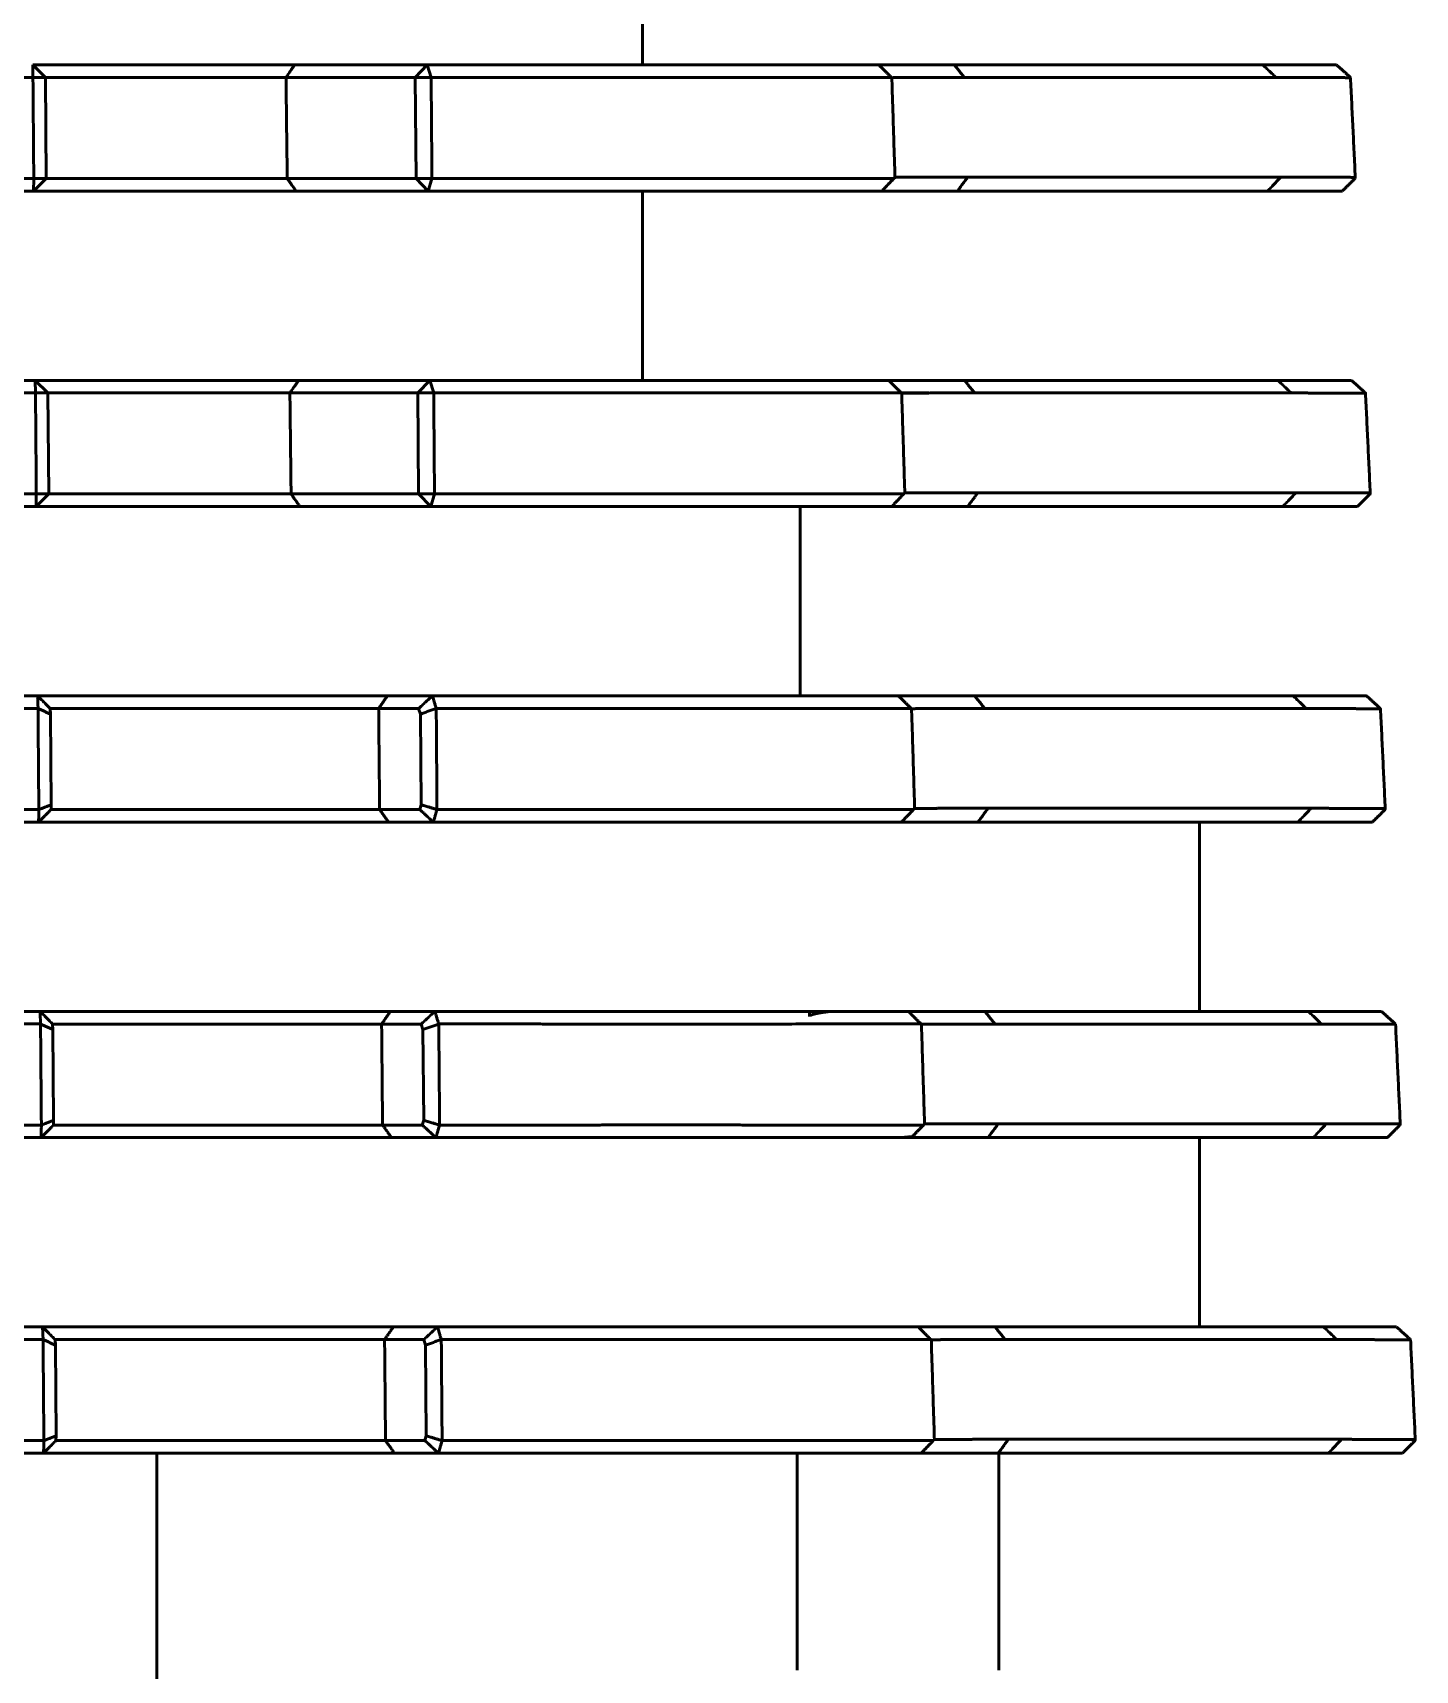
# Paper-space layout 'Layout1' of a CAD drawing. Header units: millimetres. Extents: x 102 to 294, y 28 to 266.
# Drawn here: x 125.06 to 146.98, y 172.33 to 198.28 of the extents above; entities that cross this region are included whole.
import ezdxf

# ---------------------------------------------------------------- set-up
doc = ezdxf.new("R2010")
doc.units = ezdxf.units.MM
doc.layers.add('170', color=7, linetype='Continuous', true_color=0xffffff)

psp = doc.layouts.get("Layout1")

# ---------------------------------------------------------------- linework, layer by layer
at = {"layer": '170', "color": 155, "linetype": 'Continuous', "lineweight": 50}
for p, q in [((134.728, 197.77), (134.728, 200.77)), ((125.064, 197.57), (125.06, 197.77)), ((125.261, 197.57), (125.06, 197.77)), ((125.06, 197.77), (129.211, 197.77)), ((129.211, 197.77), (131.312, 197.77)), ((131.123, 197.57), (131.312, 197.77)), ((131.312, 197.77), (131.376, 197.57)), ((125.064, 197.57), (125.261, 197.57)), ((125.261, 197.57), (125.274, 195.97)), ((129.075, 197.57), (125.261, 197.57)), ((131.136, 195.97), (131.123, 197.57)), ((131.123, 197.57), (131.376, 197.57)), ((125.075, 195.77), (125.077, 195.97)), ((125.075, 195.77), (125.274, 195.97)), ((125.077, 195.97), (125.274, 195.97)), ((125.273, 195.97), (129.095, 195.97)), ((131.136, 195.97), (131.389, 195.97)), ((131.329, 195.77), (131.136, 195.97)), ((131.329, 195.77), (131.389, 195.97)), ((129.235, 195.77), (125.075, 195.77)), ((131.329, 195.77), (129.235, 195.77)), ((134.728, 192.77), (134.728, 195.77)), ((125.104, 192.57), (125.1, 192.77)), ((125.301, 192.57), (125.1, 192.77)), ((125.1, 192.77), (129.273, 192.77)), ((125.104, 192.57), (125.301, 192.57)), ((125.301, 192.57), (125.313, 190.97)), ((129.137, 192.57), (125.301, 192.57)), ((129.273, 192.77), (131.353, 192.77)), ((131.164, 192.57), (131.353, 192.77)), ((131.177, 190.97), (131.164, 192.57)), ((131.164, 192.57), (131.417, 192.57)), ((131.417, 192.57), (131.353, 192.77)), ((125.114, 190.77), (125.117, 190.97)), ((125.114, 190.77), (125.313, 190.97)), ((129.297, 190.77), (125.115, 190.77)), ((125.117, 190.97), (125.313, 190.97)), ((125.313, 190.97), (129.156, 190.97)), ((131.37, 190.77), (129.297, 190.77)), ((131.177, 190.97), (131.429, 190.97)), ((131.37, 190.77), (131.177, 190.97)), ((131.429, 190.97), (131.37, 190.77)), ((137.228, 187.77), (137.228, 190.77)), ((125.139, 187.77), (130.682, 187.77)), ((125.337, 187.57), (125.341, 187.481)), ((130.544, 187.57), (125.337, 187.57)), ((125.341, 187.481), (125.352, 186.045)), ((131.205, 187.481), (131.178, 187.57)), ((131.217, 186.045), (131.205, 187.481)), ((125.352, 186.045), (125.35, 185.97)), ((125.35, 185.97), (130.559, 185.97)), ((131.195, 185.97), (131.217, 186.045)), ((130.7, 185.77), (125.154, 185.77)), ((143.557, 182.77), (143.557, 185.77)), ((125.178, 182.77), (130.729, 182.77)), ((137.376, 182.77), (137.376, 182.692)), ((125.376, 182.57), (125.38, 182.481)), ((130.591, 182.57), (125.376, 182.57)), ((125.38, 182.481), (125.391, 181.045)), ((131.246, 182.481), (131.219, 182.57)), ((131.258, 181.045), (131.246, 182.481)), ((125.391, 181.045), (125.389, 180.97)), ((125.389, 180.97), (130.606, 180.97)), ((131.236, 180.97), (131.258, 181.045)), ((130.748, 180.77), (125.193, 180.77)), ((143.557, 177.77), (143.557, 180.77)), ((125.217, 177.77), (130.777, 177.77)), ((125.415, 177.57), (125.419, 177.481)), ((130.638, 177.57), (125.415, 177.57)), ((131.287, 177.481), (131.26, 177.57)), ((125.419, 177.481), (125.431, 176.045)), ((131.298, 176.045), (131.287, 177.481)), ((125.431, 176.045), (125.428, 175.97)), ((125.428, 175.97), (130.653, 175.97)), ((131.277, 175.97), (131.298, 176.045)), ((130.795, 175.77), (125.233, 175.77)), ((127.028, 170.77), (127.028, 175.77)), ((137.176, 175.77), (137.176, 172.33)), ((140.376, 172.33), (140.376, 175.77))]:
    psp.add_line(p, q, dxfattribs=at)
for points, knots in [([(129.211, 197.77), (129.154, 197.685), (129.134, 197.656), (129.095, 197.599), (129.075, 197.57)], [0, 0, 0.424593, 0.568438, 0.85613, 1, 1]), ([(131.312, 197.77), (133.865, 197.77), (138.471, 197.77)], [0, 0, 0.356575, 1, 1]), ([(138.676, 197.569), (138.625, 197.619), (138.574, 197.67), (138.471, 197.77)], [0, 0, 0.250227, 0.500273, 1, 1]), ([(138.471, 197.77), (139.04, 197.77), (139.669, 197.77)], [0, 0, 0.474711, 1, 1]), ([(139.669, 197.77), (141.077, 197.77), (143.217, 197.77), (143.922, 197.77), (144.559, 197.77)], [0, 0, 0.287948, 0.725529, 0.869727, 1, 1]), ([(144.559, 197.77), (144.712, 197.77), (145.729, 197.77)], [0, 0, 0.130256, 1, 1]), ([(145.729, 197.77), (145.84, 197.67), (145.951, 197.569)], [0, 0, 0.500172, 1, 1]), ([(125.064, 197.57), (120.872, 197.57), (116.827, 197.57)], [0, 0, 0.509002, 1, 1]), ([(138.678, 197.57), (137.013, 197.57), (133.344, 197.57), (131.376, 197.57)], [0, 0, 0.228062, 0.730483, 1, 1]), ([(139.83, 197.57), (139.698, 197.57), (139.513, 197.57), (139.399, 197.57), (139.15, 197.57), (138.988, 197.569), (138.919, 197.569), (138.858, 197.569), (138.831, 197.569), (138.806, 197.568), (138.783, 197.568), (138.763, 197.568), (138.703, 197.567), (138.679, 197.566)], [0, 0, 0.115156, 0.275971, 0.374984, 0.591038, 0.731842, 0.791615, 0.844216, 0.867809, 0.889545, 0.909342, 0.92719, 0.979141, 1, 1]), ([(144.769, 197.57), (144.125, 197.57), (142.452, 197.57), (139.83, 197.57)], [0, 0, 0.130274, 0.469202, 1, 1]), ([(145.951, 197.566), (145.817, 197.567), (145.69, 197.567), (145.57, 197.567), (145.513, 197.568), (145.26, 197.569), (145.094, 197.569), (145.023, 197.57), (144.932, 197.57), (144.882, 197.57), (144.861, 197.57), (144.797, 197.57), (144.769, 197.57)], [0, 0, 0.113521, 0.220905, 0.322124, 0.370224, 0.584564, 0.724974, 0.784869, 0.861649, 0.903838, 0.922095, 0.976193, 1, 1]), ([(116.819, 195.97), (118.818, 195.97), (122.967, 195.97), (125.077, 195.97)], [0, 0, 0.242083, 0.744499, 1, 1]), ([(129.095, 195.97), (129.155, 195.883), (129.195, 195.827), (129.235, 195.77)], [0, 0, 0.433034, 0.71654, 1, 1]), ([(131.389, 195.97), (133.362, 195.97), (137.041, 195.97), (138.712, 195.97)], [0, 0, 0.269457, 0.771872, 1, 1]), ([(138.52, 195.77), (138.568, 195.82), (138.616, 195.87), (138.712, 195.97)], [0, 0, 0.249784, 0.499721, 1, 1]), ([(138.712, 195.97), (138.72, 195.978), (138.728, 195.987)], [0, 0, 0.500314, 1, 1]), ([(138.728, 195.987), (138.736, 195.987), (138.753, 195.988), (138.765, 195.988), (138.779, 195.988), (138.813, 195.988), (138.908, 195.988), (139.037, 195.988), (139.114, 195.989), (139.246, 195.989), (139.344, 195.989), (139.624, 195.99), (139.881, 195.99)], [0, 0, 0.006631, 0.021101, 0.031276, 0.043414, 0.073444, 0.155834, 0.267628, 0.33451, 0.448743, 0.534145, 0.776593, 1, 1]), ([(139.881, 195.99), (141.312, 195.99), (143.485, 195.99), (144.655, 195.99), (144.845, 195.99)], [0, 0, 0.288139, 0.725897, 0.96181, 1, 1]), ([(144.845, 195.99), (144.855, 195.99), (144.873, 195.99), (144.901, 195.99), (144.918, 195.99), (144.937, 195.99), (145.036, 195.989), (145.168, 195.988), (145.334, 195.988), (145.43, 195.988), (145.482, 195.988), (145.765, 195.988), (146.026, 195.987)], [0, 0, 0.008014, 0.023712, 0.047079, 0.061613, 0.077985, 0.161553, 0.273784, 0.414608, 0.495915, 0.539191, 0.779339, 1, 1]), ([(146.023, 195.97), (145.922, 195.87), (145.821, 195.77)], [0, 0, 0.499768, 1, 1]), ([(125.075, 195.77), (122.319, 195.77), (116.972, 195.77)], [0, 0, 0.340176, 1, 1]), ([(138.52, 195.77), (133.893, 195.77), (131.329, 195.77)], [0, 0, 0.643478, 1, 1]), ([(139.72, 195.77), (139.087, 195.77), (138.52, 195.77)], [0, 0, 0.527861, 1, 1]), ([(144.636, 195.77), (144.448, 195.77), (143.288, 195.77), (141.136, 195.77), (139.72, 195.77)], [0, 0, 0.038189, 0.274102, 0.71186, 1, 1]), ([(145.821, 195.77), (145.191, 195.77), (144.636, 195.77)], [0, 0, 0.531121, 1, 1]), ([(125.104, 192.57), (122.967, 192.57), (118.763, 192.57), (116.739, 192.57)], [0, 0, 0.255523, 0.757964, 1, 1]), ([(116.902, 192.77), (118.887, 192.77), (123.006, 192.77), (125.1, 192.77)], [0, 0, 0.242217, 0.744605, 1, 1]), ([(129.273, 192.77), (129.216, 192.685), (129.176, 192.627), (129.137, 192.57)], [0, 0, 0.424192, 0.712108, 1, 1]), ([(131.353, 192.77), (135.189, 192.77), (138.628, 192.77)], [0, 0, 0.527279, 1, 1]), ([(138.834, 192.57), (135.331, 192.57), (131.417, 192.57)], [0, 0, 0.472276, 1, 1]), ([(138.833, 192.569), (138.73, 192.67), (138.628, 192.77)], [0, 0, 0.500336, 1, 1]), ([(138.628, 192.77), (138.792, 192.77), (139.831, 192.77)], [0, 0, 0.136996, 1, 1]), ([(139.992, 192.57), (139.859, 192.57), (139.733, 192.57), (139.615, 192.57), (139.505, 192.57), (139.309, 192.57), (139.146, 192.569), (139.077, 192.569), (139.016, 192.569), (138.964, 192.568), (138.941, 192.568), (138.92, 192.568), (138.86, 192.567), (138.835, 192.566)], [0, 0, 0.114967, 0.223599, 0.325885, 0.421191, 0.590304, 0.731061, 0.790846, 0.843491, 0.888881, 0.908721, 0.926604, 0.978808, 1, 1]), ([(139.831, 192.77), (141.265, 192.77), (143.442, 192.77), (144.613, 192.77), (144.8, 192.77)], [0, 0, 0.288548, 0.726686, 0.962267, 1, 1]), ([(145.01, 192.57), (144.821, 192.57), (143.638, 192.57), (141.44, 192.57), (139.992, 192.57)], [0, 0, 0.037734, 0.273315, 0.711454, 1, 1]), ([(144.8, 192.77), (145.346, 192.77), (145.967, 192.77)], [0, 0, 0.467782, 1, 1]), ([(146.189, 192.566), (146.055, 192.567), (145.928, 192.567), (145.808, 192.567), (145.751, 192.568), (145.498, 192.569), (145.333, 192.569), (145.262, 192.57), (145.2, 192.57), (145.146, 192.57), (145.122, 192.57), (145.101, 192.57), (145.037, 192.57), (145.01, 192.57)], [0, 0, 0.113781, 0.221399, 0.322817, 0.37101, 0.585632, 0.726115, 0.786004, 0.838888, 0.884686, 0.904784, 0.922961, 0.976704, 1, 1]), ([(145.967, 192.77), (146.078, 192.67), (146.188, 192.569)], [0, 0, 0.500172, 1, 1]), ([(138.885, 190.987), (138.893, 190.987), (138.91, 190.988), (138.922, 190.988), (138.936, 190.988), (138.952, 190.988), (139.066, 190.988), (139.196, 190.988), (139.359, 190.989), (139.454, 190.989), (139.557, 190.99), (139.785, 190.99), (140.043, 190.99)], [0, 0, 0.006805, 0.021424, 0.031678, 0.043876, 0.058002, 0.156545, 0.268402, 0.409519, 0.491242, 0.57996, 0.776938, 1, 1]), ([(140.043, 190.99), (141.499, 190.99), (143.71, 190.99), (144.436, 190.99), (145.086, 190.99)], [0, 0, 0.288733, 0.727047, 0.871109, 1, 1]), ([(145.086, 190.99), (145.095, 190.99), (145.114, 190.99), (145.126, 190.99), (145.158, 190.99), (145.177, 190.99), (145.275, 190.989), (145.407, 190.988), (145.486, 190.988), (145.62, 190.988), (145.72, 190.988), (146.003, 190.988), (146.263, 190.987)], [0, 0, 0.007747, 0.023208, 0.033831, 0.06083, 0.077117, 0.160481, 0.272642, 0.339473, 0.453327, 0.538279, 0.778849, 1, 1]), ([(116.73, 190.97), (118.761, 190.97), (122.974, 190.97), (125.117, 190.97)], [0, 0, 0.242075, 0.744511, 1, 1]), ([(125.114, 190.77), (123.013, 190.77), (118.877, 190.77), (116.883, 190.77)], [0, 0, 0.255364, 0.757749, 1, 1]), ([(129.156, 190.97), (129.217, 190.883), (129.237, 190.855), (129.277, 190.798), (129.297, 190.77)], [0, 0, 0.43271, 0.574492, 0.858149, 1, 1]), ([(138.676, 190.77), (137.008, 190.77), (133.337, 190.77), (131.37, 190.77)], [0, 0, 0.22841, 0.730796, 1, 1]), ([(131.429, 190.97), (133.434, 190.97), (137.172, 190.97), (138.868, 190.97)], [0, 0, 0.269495, 0.771931, 1, 1]), ([(138.676, 190.77), (138.724, 190.82), (138.82, 190.92), (138.868, 190.97)], [0, 0, 0.249791, 0.749804, 1, 1]), ([(139.882, 190.77), (138.838, 190.77), (138.676, 190.77)], [0, 0, 0.865835, 1, 1]), ([(144.877, 190.77), (144.233, 190.77), (142.54, 190.77), (139.882, 190.77)], [0, 0, 0.128892, 0.467895, 1, 1]), ([(146.059, 190.77), (145.029, 190.77), (144.877, 190.77)], [0, 0, 0.870954, 1, 1]), ([(146.261, 190.97), (146.16, 190.87), (146.059, 190.77)], [0, 0, 0.499755, 1, 1]), ([(116.814, 187.77), (120.902, 187.77), (125.138, 187.77)], [0, 0, 0.491166, 1, 1]), ([(131.395, 187.77), (135.291, 187.77), (138.784, 187.77)], [0, 0, 0.527217, 1, 1]), ([(138.988, 187.57), (138.886, 187.67), (138.784, 187.77)], [0, 0, 0.500299, 1, 1]), ([(138.784, 187.77), (138.95, 187.77), (139.993, 187.77)], [0, 0, 0.137485, 1, 1]), ([(139.993, 187.77), (141.452, 187.77), (143.667, 187.77), (144.854, 187.77), (145.042, 187.77)], [0, 0, 0.289135, 0.727819, 0.962924, 1, 1]), ([(145.042, 187.77), (145.191, 187.77), (146.204, 187.77)], [0, 0, 0.128174, 1, 1]), ([(146.205, 187.77), (146.26, 187.72), (146.371, 187.619), (146.426, 187.569)], [0, 0, 0.250134, 0.750134, 1, 1]), ([(125.145, 187.571), (124.601, 187.571), (123.515, 187.571), (122.703, 187.57), (122.162, 187.57), (121.355, 187.569), (120.819, 187.569), (120.286, 187.569), (119.755, 187.57), (118.704, 187.571), (117.669, 187.571), (116.65, 187.571)], [0, 0, 0.064011, 0.191858, 0.287489, 0.351119, 0.446176, 0.509212, 0.571982, 0.634479, 0.758188, 0.880028, 1, 1]), ([(138.99, 187.571), (138.571, 187.571), (138.143, 187.571), (137.707, 187.571), (137.263, 187.571), (135.424, 187.569), (134.468, 187.57), (132.484, 187.571), (131.456, 187.571)], [0, 0, 0.055676, 0.112464, 0.170364, 0.229331, 0.473423, 0.600273, 0.863536, 1, 1]), ([(140.153, 187.57), (140.02, 187.57), (139.894, 187.57), (139.775, 187.57), (139.665, 187.57), (139.468, 187.57), (139.305, 187.569), (139.236, 187.569), (139.174, 187.569), (139.147, 187.569), (139.122, 187.568), (139.098, 187.568), (139.078, 187.568), (139.017, 187.567), (138.992, 187.567)], [0, 0, 0.114799, 0.22329, 0.325438, 0.420646, 0.589632, 0.730346, 0.790147, 0.842832, 0.866479, 0.888276, 0.908152, 0.926079, 0.978485, 1, 1]), ([(145.251, 187.57), (145.106, 187.57), (144.211, 187.57), (142.539, 187.57), (140.153, 187.57)], [0, 0, 0.028454, 0.204097, 0.532006, 1, 1]), ([(146.426, 187.567), (146.292, 187.567), (146.105, 187.567), (145.989, 187.568), (145.737, 187.569), (145.572, 187.569), (145.501, 187.57), (145.411, 187.57), (145.362, 187.57), (145.341, 187.57), (145.278, 187.57), (145.251, 187.57)], [0, 0, 0.114046, 0.273491, 0.37178, 0.586693, 0.727251, 0.787123, 0.863728, 0.905706, 0.923819, 0.977202, 1, 1]), ([(116.643, 185.969), (117.666, 185.969), (118.705, 185.969), (119.231, 185.97), (119.76, 185.97), (120.292, 185.971), (121.095, 185.971), (121.633, 185.97), (121.903, 185.97), (122.984, 185.97), (124.069, 185.969), (125.157, 185.969)], [0, 0, 0.120154, 0.242228, 0.303962, 0.366116, 0.428578, 0.52285, 0.586077, 0.617772, 0.744789, 0.872197, 1, 1]), ([(125.35, 185.97), (125.326, 185.945), (125.277, 185.895), (125.252, 185.87), (125.203, 185.82), (125.154, 185.77)], [0, 0, 0.124987, 0.374987, 0.499974, 0.749974, 1, 1]), ([(125.352, 186.045), (125.255, 186.007), (125.157, 185.968)], [0, 0, 0.499995, 1, 1]), ([(131.411, 185.77), (131.357, 185.82), (131.33, 185.845), (131.276, 185.895), (131.222, 185.945), (131.195, 185.97)], [0, 0, 0.25, 0.375011, 0.625011, 0.875011, 1, 1]), ([(131.469, 185.968), (131.343, 186.007), (131.217, 186.045)], [0, 0, 0.499981, 1, 1]), ([(131.469, 185.969), (131.989, 185.969), (132.759, 185.969), (133.266, 185.969), (134.505, 185.97), (136.396, 185.97), (138.176, 185.969), (139.024, 185.969)], [0, 0, 0.06874, 0.170684, 0.237851, 0.401867, 0.652208, 0.887803, 1, 1]), ([(138.833, 185.77), (138.928, 185.87), (139.024, 185.969)], [0, 0, 0.499693, 1, 1]), ([(139.024, 185.969), (139.032, 185.978), (139.041, 185.987)], [0, 0, 0.499699, 1, 1]), ([(139.041, 185.987), (139.049, 185.987), (139.066, 185.988), (139.078, 185.988), (139.093, 185.988), (139.109, 185.988), (139.224, 185.988), (139.354, 185.988), (139.518, 185.989), (139.613, 185.989), (139.717, 185.99), (139.945, 185.99), (140.205, 185.99)], [0, 0, 0.006978, 0.021754, 0.032069, 0.044337, 0.058516, 0.157252, 0.269154, 0.41024, 0.491911, 0.580546, 0.777272, 1, 1]), ([(140.205, 185.99), (141.489, 185.99), (143.538, 185.99), (144.833, 185.99), (145.327, 185.99)], [0, 0, 0.250697, 0.650693, 0.903602, 1, 1]), ([(145.327, 185.99), (145.336, 185.99), (145.354, 185.99), (145.366, 185.99), (145.398, 185.99), (145.417, 185.99), (145.514, 185.989), (145.646, 185.988), (145.811, 185.988), (145.907, 185.988), (146.011, 185.988), (146.241, 185.988), (146.501, 185.987)], [0, 0, 0.007478, 0.022709, 0.03323, 0.060048, 0.076274, 0.159421, 0.271514, 0.412493, 0.494, 0.582383, 0.778368, 1, 1]), ([(146.499, 185.97), (146.398, 185.87), (146.297, 185.77)], [0, 0, 0.499794, 1, 1]), ([(125.154, 185.77), (123.025, 185.77), (118.815, 185.77), (116.795, 185.77)], [0, 0, 0.254718, 0.758378, 1, 1]), ([(138.833, 185.77), (137.142, 185.77), (133.404, 185.77), (131.411, 185.77)], [0, 0, 0.227775, 0.731435, 1, 1]), ([(140.044, 185.77), (139.406, 185.77), (138.833, 185.77)], [0, 0, 0.526735, 1, 1]), ([(145.118, 185.77), (144.974, 185.77), (144.084, 185.77), (142.42, 185.77), (140.044, 185.77)], [0, 0, 0.028271, 0.203746, 0.53173, 1, 1]), ([(146.297, 185.77), (145.668, 185.77), (145.118, 185.77)], [0, 0, 0.533161, 1, 1]), ([(116.725, 182.77), (118.767, 182.77), (123.024, 182.77), (125.177, 182.77)], [0, 0, 0.241574, 0.745252, 1, 1]), ([(131.435, 182.77), (133.452, 182.77), (137.232, 182.77), (138.94, 182.77)], [0, 0, 0.26866, 0.772337, 1, 1]), ([(137.395, 182.71), (137.424, 182.721), (137.466, 182.732), (137.492, 182.738), (137.521, 182.744), (137.553, 182.749), (137.588, 182.755), (137.703, 182.77)], [0, 0, 0.099603, 0.237862, 0.321548, 0.415089, 0.518735, 0.631674, 1, 1]), ([(139.145, 182.57), (139.042, 182.67), (138.991, 182.72), (138.94, 182.77)], [0, 0, 0.500337, 0.750246, 1, 1]), ([(138.94, 182.77), (139.108, 182.77), (140.154, 182.77)], [0, 0, 0.13806, 1, 1]), ([(140.154, 182.77), (141.442, 182.77), (143.495, 182.77), (144.791, 182.77), (145.283, 182.77)], [0, 0, 0.25104, 0.651426, 0.90424, 1, 1]), ([(145.283, 182.77), (145.43, 182.77), (146.442, 182.77)], [0, 0, 0.127153, 1, 1]), ([(146.442, 182.77), (146.553, 182.67), (146.664, 182.569)], [0, 0, 0.500185, 1, 1]), ([(125.185, 182.571), (124.081, 182.571), (122.981, 182.571), (122.431, 182.57), (121.883, 182.57), (120.794, 182.569), (119.714, 182.57), (118.647, 182.571), (117.596, 182.571), (116.562, 182.571)], [0, 0, 0.127968, 0.255609, 0.319282, 0.382839, 0.509181, 0.634434, 0.758177, 0.880032, 1, 1]), ([(139.147, 182.571), (138.721, 182.571), (138.286, 182.571), (137.843, 182.571), (137.392, 182.571), (135.525, 182.569), (134.555, 182.57), (132.541, 182.571), (131.496, 182.571)], [0, 0, 0.055663, 0.112445, 0.170346, 0.229306, 0.473367, 0.600215, 0.863506, 1, 1]), ([(140.315, 182.57), (140.181, 182.57), (139.994, 182.57), (139.879, 182.57), (139.628, 182.57), (139.464, 182.569), (139.394, 182.569), (139.332, 182.569), (139.305, 182.569), (139.279, 182.568), (139.256, 182.568), (139.235, 182.568), (139.174, 182.567), (139.148, 182.566)], [0, 0, 0.114625, 0.274787, 0.373441, 0.588935, 0.729619, 0.789434, 0.842146, 0.865822, 0.887657, 0.90757, 0.925543, 0.978181, 1, 1]), ([(145.492, 182.57), (145.348, 182.57), (144.441, 182.57), (142.742, 182.57), (140.315, 182.57)], [0, 0, 0.027883, 0.202993, 0.531136, 1, 1]), ([(146.664, 182.566), (146.53, 182.567), (146.404, 182.567), (146.284, 182.567), (146.228, 182.568), (145.975, 182.569), (145.81, 182.569), (145.74, 182.57), (145.678, 182.57), (145.625, 182.57), (145.58, 182.57), (145.518, 182.57), (145.492, 182.57)], [0, 0, 0.114306, 0.222369, 0.324173, 0.372535, 0.587729, 0.728372, 0.788223, 0.841011, 0.886631, 0.92466, 0.977695, 1, 1]), ([(116.554, 180.969), (117.071, 180.969), (118.118, 180.969), (119.181, 180.97), (120.259, 180.971), (121.073, 180.971), (121.62, 180.97), (122.442, 180.97), (124.093, 180.969), (125.197, 180.969)], [0, 0, 0.059816, 0.180957, 0.303978, 0.428597, 0.522881, 0.586116, 0.681261, 0.872209, 1, 1]), ([(125.389, 180.97), (125.365, 180.945), (125.316, 180.895), (125.267, 180.845), (125.242, 180.82), (125.193, 180.77)], [0, 0, 0.125036, 0.37503, 0.625023, 0.750006, 1, 1]), ([(125.391, 181.045), (125.343, 181.026), (125.246, 180.988), (125.197, 180.968)], [0, 0, 0.25, 0.75, 1, 1]), ([(131.451, 180.77), (131.398, 180.82), (131.344, 180.87), (131.29, 180.92), (131.236, 180.97)], [0, 0, 0.249994, 0.499987, 0.750006, 1, 1]), ([(131.509, 180.968), (131.446, 180.988), (131.321, 181.026), (131.258, 181.045)], [0, 0, 0.249989, 0.750011, 1, 1]), ([(131.509, 180.969), (132.559, 180.969), (133.077, 180.969), (133.589, 180.97), (135.567, 180.971), (136.513, 180.97), (138.32, 180.969), (139.18, 180.969)], [0, 0, 0.136894, 0.204409, 0.271193, 0.528946, 0.652266, 0.88783, 1, 1]), ([(138.989, 180.77), (139.084, 180.87), (139.18, 180.969)], [0, 0, 0.499679, 1, 1]), ([(139.18, 180.969), (139.189, 180.978), (139.197, 180.987)], [0, 0, 0.499699, 1, 1]), ([(139.198, 180.987), (139.206, 180.987), (139.223, 180.988), (139.235, 180.988), (139.25, 180.988), (139.285, 180.988), (139.382, 180.988), (139.591, 180.989), (139.724, 180.989), (139.824, 180.989), (140.106, 180.99), (140.366, 180.99)], [0, 0, 0.007152, 0.022076, 0.032452, 0.044783, 0.075122, 0.157942, 0.336752, 0.450823, 0.536023, 0.777609, 1, 1]), ([(140.366, 180.99), (141.673, 180.99), (143.757, 180.99), (145.072, 180.99), (145.568, 180.99)], [0, 0, 0.251198, 0.651761, 0.904533, 1, 1]), ([(145.568, 180.99), (145.577, 180.99), (145.594, 180.99), (145.606, 180.99), (145.638, 180.99), (145.657, 180.99), (145.754, 180.989), (145.885, 180.988), (145.963, 180.988), (146.097, 180.988), (146.196, 180.988), (146.479, 180.988), (146.739, 180.987)], [0, 0, 0.007216, 0.022215, 0.032641, 0.059285, 0.075424, 0.158365, 0.270395, 0.337267, 0.451335, 0.53649, 0.777885, 1, 1]), ([(146.736, 180.97), (146.686, 180.92), (146.585, 180.82), (146.535, 180.77)], [0, 0, 0.249813, 0.749852, 1, 1]), ([(146.739, 180.987), (146.738, 180.978), (146.736, 180.97)], [0, 0, 0.499956, 1, 1]), ([(125.193, 180.77), (123.031, 180.77), (118.757, 180.77), (116.707, 180.77)], [0, 0, 0.25471, 0.758385, 1, 1]), ([(138.989, 180.77), (137.273, 180.77), (133.476, 180.77), (131.452, 180.77)], [0, 0, 0.227719, 0.731394, 1, 1]), ([(138.811, 180.77), (139.005, 180.785), (139.031, 180.787)], [0, 0, 0.88188, 1, 1]), ([(140.205, 180.77), (139.565, 180.77), (138.989, 180.77)], [0, 0, 0.526136, 1, 1]), ([(145.359, 180.77), (145.216, 180.77), (144.314, 180.77), (143.564, 180.77), (141.5, 180.77), (140.205, 180.77)], [0, 0, 0.027705, 0.202649, 0.348239, 0.748803, 1, 1]), ([(146.535, 180.77), (145.906, 180.77), (145.359, 180.77)], [0, 0, 0.534165, 1, 1]), ([(116.636, 177.77), (118.709, 177.77), (123.031, 177.77), (125.217, 177.77)], [0, 0, 0.241569, 0.745262, 1, 1]), ([(131.476, 177.77), (133.524, 177.77), (137.362, 177.77), (139.097, 177.77)], [0, 0, 0.268699, 0.772392, 1, 1]), ([(139.301, 177.57), (139.25, 177.62), (139.148, 177.72), (139.097, 177.77)], [0, 0, 0.250208, 0.750234, 1, 1]), ([(139.097, 177.77), (139.678, 177.77), (140.316, 177.77)], [0, 0, 0.47701, 1, 1]), ([(140.316, 177.77), (141.626, 177.77), (143.714, 177.77), (145.03, 177.77), (145.524, 177.77)], [0, 0, 0.251534, 0.65248, 0.905159, 1, 1]), ([(145.524, 177.77), (145.669, 177.77), (146.68, 177.77)], [0, 0, 0.126141, 1, 1]), ([(146.68, 177.77), (146.791, 177.67), (146.902, 177.569)], [0, 0, 0.500159, 1, 1]), ([(125.225, 177.571), (124.105, 177.571), (122.988, 177.571), (122.43, 177.57), (121.874, 177.57), (121.32, 177.569), (120.493, 177.569), (119.945, 177.57), (119.672, 177.57), (118.589, 177.571), (117.523, 177.571), (116.473, 177.571)], [0, 0, 0.127967, 0.255627, 0.319321, 0.382881, 0.446192, 0.540666, 0.603326, 0.634537, 0.758222, 0.880043, 1, 1]), ([(139.303, 177.571), (138.871, 177.571), (138.43, 177.571), (137.98, 177.571), (137.522, 177.571), (135.627, 177.569), (134.642, 177.57), (132.597, 177.571), (131.536, 177.571)], [0, 0, 0.055651, 0.112426, 0.170324, 0.229277, 0.473312, 0.600161, 0.863479, 1, 1]), ([(140.476, 177.57), (140.342, 177.57), (140.155, 177.57), (140.039, 177.57), (139.787, 177.57), (139.622, 177.569), (139.552, 177.569), (139.49, 177.569), (139.462, 177.569), (139.437, 177.568), (139.413, 177.568), (139.392, 177.568), (139.33, 177.567), (139.304, 177.567)], [0, 0, 0.114454, 0.27439, 0.372932, 0.588247, 0.728895, 0.788719, 0.841479, 0.865178, 0.887043, 0.906994, 0.925005, 0.977868, 1, 1]), ([(145.733, 177.57), (145.589, 177.57), (144.672, 177.57), (142.945, 177.57), (140.476, 177.57)], [0, 0, 0.027324, 0.201913, 0.530283, 1, 1]), ([(146.902, 177.567), (146.768, 177.567), (146.581, 177.567), (146.466, 177.568), (146.214, 177.569), (146.049, 177.569), (145.979, 177.57), (145.918, 177.57), (145.89, 177.57), (145.841, 177.57), (145.82, 177.57), (145.759, 177.57), (145.733, 177.57)], [0, 0, 0.114563, 0.274658, 0.37329, 0.588767, 0.729482, 0.789319, 0.842065, 0.86575, 0.907524, 0.925498, 0.978182, 1, 1]), ([(116.466, 175.969), (116.99, 175.969), (118.053, 175.969), (119.132, 175.97), (120.226, 175.971), (120.776, 175.971), (121.885, 175.97), (122.999, 175.969), (124.116, 175.969), (125.237, 175.969)], [0, 0, 0.059817, 0.180967, 0.304013, 0.428645, 0.491439, 0.617882, 0.744847, 0.87222, 1, 1]), ([(125.428, 175.97), (125.379, 175.92), (125.33, 175.87), (125.281, 175.82), (125.232, 175.77)], [0, 0, 0.25, 0.5, 0.75, 1, 1]), ([(125.431, 176.045), (125.334, 176.007), (125.237, 175.968)], [0, 0, 0.499995, 1, 1]), ([(131.492, 175.769), (131.465, 175.795), (131.411, 175.845), (131.385, 175.87), (131.331, 175.92), (131.277, 175.97)], [0, 0, 0.124987, 0.375012, 0.500024, 0.749975, 1, 1]), ([(131.549, 175.968), (131.424, 176.007), (131.298, 176.045)], [0, 0, 0.499988, 1, 1]), ([(131.549, 175.969), (132.615, 175.969), (133.141, 175.969), (133.661, 175.97), (135.669, 175.971), (136.629, 175.97), (138.463, 175.969), (139.336, 175.969)], [0, 0, 0.136912, 0.204435, 0.271231, 0.529017, 0.652337, 0.887865, 1, 1]), ([(139.145, 175.77), (139.241, 175.87), (139.336, 175.969)], [0, 0, 0.499706, 1, 1]), ([(139.354, 175.987), (139.362, 175.987), (139.38, 175.988), (139.392, 175.988), (139.407, 175.988), (139.424, 175.988), (139.54, 175.988), (139.671, 175.988), (139.837, 175.989), (139.933, 175.989), (140.036, 175.99), (140.267, 175.99), (140.527, 175.99)], [0, 0, 0.007315, 0.022387, 0.032825, 0.045209, 0.059504, 0.15861, 0.270611, 0.411616, 0.493187, 0.581662, 0.777928, 1, 1]), ([(140.527, 175.99), (143.01, 175.99), (144.745, 175.99), (145.31, 175.99), (145.809, 175.99)], [0, 0, 0.469984, 0.798425, 0.905445, 1, 1]), ([(145.809, 175.99), (145.817, 175.99), (145.835, 175.99), (145.847, 175.99), (145.878, 175.99), (145.896, 175.99), (145.993, 175.989), (146.124, 175.988), (146.288, 175.988), (146.384, 175.988), (146.487, 175.988), (146.717, 175.988), (146.977, 175.987)], [0, 0, 0.006953, 0.021726, 0.032048, 0.058516, 0.074592, 0.157324, 0.269293, 0.410427, 0.492122, 0.580747, 0.777409, 1, 1]), ([(146.974, 175.97), (146.874, 175.87), (146.773, 175.77)], [0, 0, 0.499768, 1, 1]), ([(125.232, 175.77), (123.038, 175.77), (118.699, 175.77), (116.618, 175.77)], [0, 0, 0.254721, 0.758428, 1, 1]), ([(139.145, 175.77), (135.528, 175.77), (131.493, 175.77)], [0, 0, 0.472719, 1, 1]), ([(140.367, 175.77), (139.725, 175.77), (139.145, 175.77)], [0, 0, 0.525561, 1, 1]), ([(145.6, 175.77), (145.458, 175.77), (144.545, 175.77), (142.826, 175.77), (140.367, 175.77)], [0, 0, 0.02715, 0.201575, 0.530016, 1, 1]), ([(146.772, 175.77), (145.747, 175.77), (145.6, 175.77)], [0, 0, 0.873993, 1, 1])]:
    psp.add_open_spline(points, degree=1, knots=knots, dxfattribs=at)
for points in [[(139.83, 197.57), (139.669, 197.77)], [(144.769, 197.57), (144.559, 197.77)], [(125.077, 195.97), (125.064, 197.57)], [(131.123, 197.57), (129.075, 197.57)], [(129.095, 195.97), (129.075, 197.57)], [(131.376, 197.57), (131.389, 195.97)], [(138.679, 197.569), (138.729, 195.987)], [(146.026, 195.987), (145.95, 197.57)], [(129.095, 195.97), (131.136, 195.97)], [(139.72, 195.77), (139.881, 195.99)], [(144.636, 195.77), (144.845, 195.99)], [(146.026, 195.987), (146.023, 195.97)], [(125.117, 190.97), (125.104, 192.57)], [(129.137, 192.57), (129.156, 190.97)], [(131.164, 192.57), (129.137, 192.57)], [(131.417, 192.57), (131.429, 190.97)], [(139.267, 192.57), (134.68, 192.57)], [(138.885, 190.987), (138.835, 192.57)], [(139.831, 192.77), (139.992, 192.57)], [(144.8, 192.77), (145.01, 192.57)], [(146.263, 190.987), (146.188, 192.57)], [(138.868, 190.97), (138.885, 190.987)], [(140.043, 190.99), (139.882, 190.77)], [(145.086, 190.99), (144.877, 190.77)], [(146.263, 190.987), (146.261, 190.97)], [(129.156, 190.97), (131.177, 190.97)], [(125.145, 187.571), (125.137, 187.77)], [(125.337, 187.57), (125.138, 187.771)], [(130.682, 187.77), (130.544, 187.57)], [(130.682, 187.77), (131.394, 187.77)], [(131.394, 187.771), (131.178, 187.57)], [(131.396, 187.77), (131.456, 187.571)], [(139.993, 187.77), (140.153, 187.57)], [(145.042, 187.77), (145.251, 187.57)], [(125.157, 185.969), (125.144, 187.571)], [(125.341, 187.481), (125.145, 187.571)], [(131.178, 187.57), (130.544, 187.57)], [(130.544, 187.57), (130.559, 185.97)], [(131.456, 187.571), (131.205, 187.481)], [(131.457, 187.571), (131.469, 185.969)], [(139.041, 185.987), (138.992, 187.571)], [(146.501, 185.987), (146.426, 187.57)], [(125.153, 185.77), (125.158, 185.969)], [(130.559, 185.97), (131.195, 185.97)], [(130.559, 185.97), (130.7, 185.77)], [(131.469, 185.969), (131.412, 185.77)], [(140.205, 185.99), (140.044, 185.77)], [(145.327, 185.99), (145.118, 185.77)], [(146.501, 185.987), (146.499, 185.97)], [(131.41, 185.77), (130.7, 185.77)], [(125.185, 182.571), (125.176, 182.77)], [(125.376, 182.57), (125.177, 182.771)], [(130.591, 182.57), (130.729, 182.77)], [(130.729, 182.77), (131.435, 182.77)], [(131.435, 182.771), (131.219, 182.57)], [(131.436, 182.77), (131.496, 182.571)], [(140.154, 182.77), (140.315, 182.57)], [(145.283, 182.77), (145.492, 182.57)], [(125.197, 180.969), (125.184, 182.571)], [(125.38, 182.481), (125.185, 182.571)], [(130.606, 180.97), (130.591, 182.57)], [(131.219, 182.57), (130.591, 182.57)], [(131.496, 182.571), (131.246, 182.481)], [(131.497, 182.571), (131.51, 180.969)], [(139.198, 180.987), (139.148, 182.571)], [(146.739, 180.987), (146.664, 182.57)], [(125.192, 180.77), (125.198, 180.969)], [(130.606, 180.97), (131.236, 180.97)], [(130.748, 180.77), (130.606, 180.97)], [(131.509, 180.969), (131.452, 180.77)], [(140.366, 180.99), (140.205, 180.77)], [(145.568, 180.99), (145.359, 180.77)], [(131.451, 180.77), (130.748, 180.77)], [(125.415, 177.57), (125.216, 177.771)], [(125.225, 177.571), (125.216, 177.77)], [(130.777, 177.77), (130.638, 177.57)], [(130.777, 177.77), (131.475, 177.77)], [(131.476, 177.771), (131.26, 177.57)], [(131.477, 177.77), (131.536, 177.571)], [(140.316, 177.77), (140.476, 177.57)], [(145.524, 177.77), (145.733, 177.57)], [(125.237, 175.969), (125.224, 177.571)], [(125.419, 177.481), (125.225, 177.571)], [(131.26, 177.57), (130.638, 177.57)], [(130.653, 175.97), (130.638, 177.57)], [(131.536, 177.571), (131.287, 177.481)], [(131.537, 177.571), (131.55, 175.969)], [(139.354, 175.987), (139.304, 177.571)], [(146.977, 175.987), (146.902, 177.57)], [(125.232, 175.77), (125.238, 175.969)], [(130.653, 175.97), (131.277, 175.97)], [(130.653, 175.97), (130.795, 175.77)], [(131.549, 175.969), (131.493, 175.77)], [(139.336, 175.969), (139.354, 175.987)], [(140.527, 175.99), (140.367, 175.77)], [(145.809, 175.99), (145.6, 175.77)], [(146.977, 175.987), (146.974, 175.97)], [(131.492, 175.77), (130.795, 175.77)]]:
    psp.add_open_spline(points, degree=1, dxfattribs=at)

doc.saveas('drawing.dxf')
